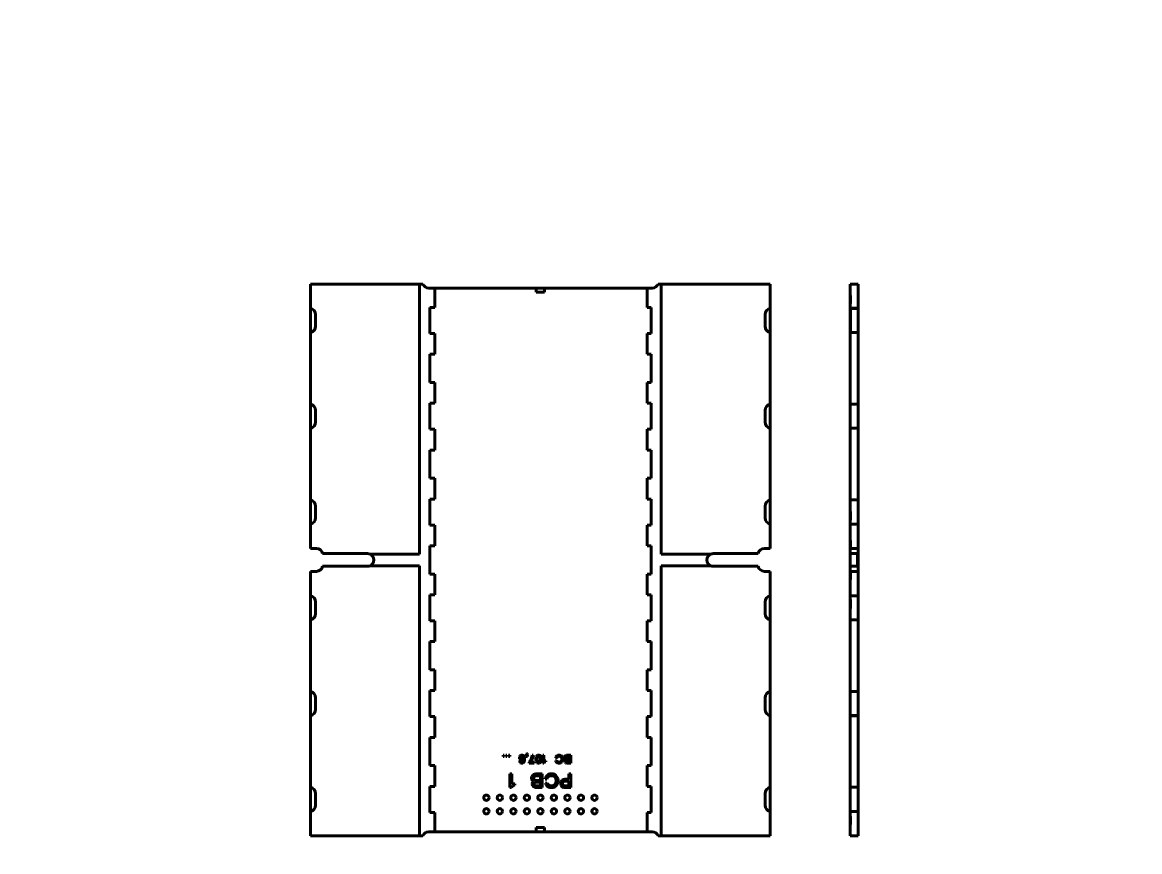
# Model space of a CAD drawing. Header units: millimetres. Extents: x 0 to 210, y 0 to 297.
# Drawn here: x 0 to 210, y 141.2 to 297 of the extents above; entities that cross this region are included whole.
import ezdxf

# ---------------------------------------------------------------- set-up
doc = ezdxf.new("R2010")
doc.units = ezdxf.units.MM
doc.linetypes.add('K5LT_BASIC', pattern=[0])
doc.layers.add('Системный слой (1)', color=252, linetype='Continuous', true_color=0x909090)

# ---------------------------------------------------------------- blocks, each defined once
blk = doc.blocks.new('U0')
at = {"layer": 'Системный слой (1)', "color": 5, "linetype": 'K5LT_BASIC', "lineweight": 60, "true_color": 0x0000ff}
for p, q in [((55.12, 152.08), (55.12, 150.99)), ((55.12, 150.97), (55.12, 149.88))]:
    blk.add_line(p, q, dxfattribs=at)
blk = doc.blocks.new('U1')
at = {"layer": 'Системный слой (1)', "color": 5, "linetype": 'K5LT_BASIC', "lineweight": 60, "true_color": 0x0000ff}
for p, q in [((139.63, 242.08), (139.63, 240.99)), ((139.63, 240.97), (139.63, 239.88))]:
    blk.add_line(p, q, dxfattribs=at)
blk = doc.blocks.new('U2')
at = {"layer": 'Системный слой (1)', "color": 5, "linetype": 'K5LT_BASIC', "lineweight": 60, "true_color": 0x0000ff}
for p, q in [((55.12, 222.99), (55.12, 224.08)), ((55.12, 221.88), (55.12, 222.97))]:
    blk.add_line(p, q, dxfattribs=at)
blk = doc.blocks.new('U3')
at = {"layer": 'Системный слой (1)', "color": 5, "linetype": 'K5LT_BASIC', "lineweight": 60, "true_color": 0x0000ff}
for p, q in [((55.12, 186.99), (55.12, 188.08)), ((55.12, 186.88), (55.12, 186.97))]:
    blk.add_line(p, q, dxfattribs=at)
blk = doc.blocks.new('U4')
at = {"layer": 'Системный слой (1)', "color": 5, "linetype": 'K5LT_BASIC', "lineweight": 60, "true_color": 0x0000ff}
for p, q in [((139.63, 168.99), (139.63, 170.08)), ((139.63, 167.88), (139.63, 168.97))]:
    blk.add_line(p, q, dxfattribs=at)
blk = doc.blocks.new('U5')
at = {"layer": 'Системный слой (1)', "color": 5, "linetype": 'K5LT_BASIC', "lineweight": 60, "true_color": 0x0000ff}
for p, q in [((55.12, 170.08), (55.12, 168.99)), ((55.12, 168.97), (55.12, 167.88))]:
    blk.add_line(p, q, dxfattribs=at)
blk = doc.blocks.new('U6')
at = {"layer": 'Системный слой (1)', "color": 5, "linetype": 'K5LT_BASIC', "lineweight": 60, "true_color": 0x0000ff}
for p, q in [((55.12, 242.08), (55.12, 240.99)), ((55.12, 240.97), (55.12, 239.88))]:
    blk.add_line(p, q, dxfattribs=at)
blk = doc.blocks.new('U7')
at = {"layer": 'Системный слой (1)', "color": 5, "linetype": 'K5LT_BASIC', "lineweight": 60, "true_color": 0x0000ff}
for p, q in [((139.63, 222.99), (139.63, 224.08)), ((139.63, 221.88), (139.63, 222.97))]:
    blk.add_line(p, q, dxfattribs=at)
blk = doc.blocks.new('U8')
at = {"layer": 'Системный слой (1)', "color": 5, "linetype": 'K5LT_BASIC', "lineweight": 60, "true_color": 0x0000ff}
for p, q in [((139.63, 150.99), (139.63, 152.08)), ((139.63, 149.88), (139.63, 150.97))]:
    blk.add_line(p, q, dxfattribs=at)
blk = doc.blocks.new('U9')
at = {"layer": 'Системный слой (1)', "color": 5, "linetype": 'K5LT_BASIC', "lineweight": 60, "true_color": 0x0000ff}
for p, q in [((55.12, 204.99), (55.12, 205.08)), ((55.12, 203.88), (55.12, 204.97))]:
    blk.add_line(p, q, dxfattribs=at)
blk = doc.blocks.new('U10')
at = {"layer": 'Системный слой (1)', "color": 5, "linetype": 'K5LT_BASIC', "lineweight": 60, "true_color": 0x0000ff}
for p, q in [((139.63, 204.99), (139.63, 205.08)), ((139.63, 203.88), (139.63, 204.97))]:
    blk.add_line(p, q, dxfattribs=at)
blk = doc.blocks.new('U11')
at = {"layer": 'Системный слой (1)', "color": 5, "linetype": 'K5LT_BASIC', "lineweight": 60, "true_color": 0x0000ff}
for p, q in [((139.63, 186.99), (139.63, 188.08)), ((139.63, 186.88), (139.63, 186.97))]:
    blk.add_line(p, q, dxfattribs=at)

msp = doc.modelspace()

# ---------------------------------------------------------------- linework, layer by layer
at = {"layer": 'Системный слой (1)', "color": 5, "linetype": 'K5LT_BASIC', "lineweight": 60, "true_color": 0x0000ff}
for p, q in [((74.67, 247.83), (54.17, 247.83)), ((54.17, 243.26), (54.17, 247.83)), ((54.17, 245.68), (54.17, 247.83)), ((74.67, 247.83), (75.25, 247.83)), ((74.67, 247.83), (74.67, 197.08)), ((119.48, 247.83), (120.07, 247.83)), ((120.07, 247.83), (140.57, 247.83)), ((120.07, 197.08), (120.07, 247.83)), ((120.07, 197.08), (120.07, 247.83)), ((140.57, 247.83), (140.57, 243.26)), ((155.57, 247.83), (155.57, 247.08)), ((156.97, 247.83), (155.57, 247.83)), ((155.57, 247.83), (155.57, 245.68)), ((155.57, 245.68), (155.57, 247.83)), ((157.07, 247.83), (155.57, 247.83)), ((155.57, 247.83), (155.57, 247.83)), ((155.57, 247.83), (155.57, 247.08)), ((157.07, 247.83), (155.57, 247.83)), ((155.57, 247.83), (156.97, 247.83)), ((157.07, 247.83), (156.97, 247.83)), ((156.97, 247.83), (156.97, 247.83)), ((156.97, 247.83), (157.07, 247.83)), ((157.07, 247.83), (157.07, 247.83)), ((157.07, 243.26), (157.07, 247.83)), ((157.07, 247.83), (157.07, 247.83)), ((76.37, 247.08), (77.5, 247.08)), ((77.5, 243.43), (77.5, 247.08)), ((77.5, 247.08), (96.57, 247.08)), ((96.57, 246.28), (96.57, 247.08)), ((96.57, 247.08), (98.17, 247.08)), ((98.17, 246.28), (96.57, 246.28)), ((98.17, 247.08), (98.17, 246.28)), ((98.17, 247.08), (117.43, 247.08)), ((117.43, 247.08), (117.43, 243.43)), ((117.43, 247.08), (118.37, 247.08)), ((155.57, 247.08), (155.57, 247.08)), ((155.57, 245.58), (155.57, 247.08)), ((155.57, 247.08), (155.57, 245.58)), ((54.17, 245.68), (54.17, 244.18)), ((54.17, 243.26), (54.17, 244.18)), ((155.57, 245.68), (155.57, 244.18)), ((155.67, 245.68), (155.57, 245.68)), ((155.57, 244.18), (155.57, 245.68)), ((155.57, 244.18), (155.67, 244.18)), ((155.57, 243.26), (155.57, 244.18)), ((155.57, 244.18), (155.57, 243.26)), ((155.57, 244.18), (155.67, 244.18)), ((155.67, 245.68), (155.67, 244.18)), ((155.67, 244.18), (155.67, 245.68)), ((54.17, 243.25), (54.17, 238.72)), ((54.17, 238.72), (54.17, 243.25)), ((55.11, 242.08), (55.11, 239.88)), ((55.12, 242.08), (55.12, 239.88)), ((76.57, 238.53), (76.57, 243.43)), ((76.57, 238.53), (76.57, 243.43)), ((77.5, 243.43), (76.57, 243.43)), ((118.17, 243.43), (117.43, 243.43)), ((118.17, 243.43), (118.17, 238.53)), ((139.62, 239.88), (139.62, 242.08)), ((139.63, 239.88), (139.63, 242.08)), ((140.57, 238.72), (140.57, 243.25)), ((155.57, 243.26), (155.57, 242.08)), ((155.57, 243.26), (155.57, 242.08)), ((157.07, 243.26), (155.57, 243.26)), ((155.57, 243.25), (155.57, 242.08)), ((155.57, 238.72), (155.57, 243.25)), ((155.57, 242.08), (155.57, 239.88)), ((155.57, 242.08), (155.57, 239.88)), ((155.57, 242.08), (155.57, 239.88)), ((157.07, 243.25), (155.66, 243.25)), ((155.66, 243.25), (155.66, 242.08)), ((155.66, 238.72), (155.66, 243.25)), ((155.66, 239.88), (155.66, 242.08)), ((157.07, 243.26), (157.07, 243.25)), ((157.07, 243.25), (157.07, 238.72)), ((55.11, 240.99), (55.12, 240.99)), ((55.12, 240.97), (55.11, 240.97)), ((139.62, 240.99), (139.63, 240.99)), ((139.63, 240.97), (139.62, 240.97)), ((139.63, 240.99), (139.63, 240.97)), ((155.57, 239.88), (155.57, 238.72)), ((155.57, 239.88), (155.57, 238.71)), ((155.57, 239.88), (155.57, 238.71)), ((155.66, 239.88), (155.66, 238.72)), ((54.17, 238.71), (54.17, 225.26)), ((54.17, 225.26), (54.17, 238.71)), ((76.57, 238.53), (77.5, 238.53)), ((77.5, 234.63), (77.5, 238.53)), ((117.43, 238.53), (118.17, 238.53)), ((117.43, 238.53), (117.43, 234.63)), ((140.57, 238.71), (140.57, 225.26)), ((155.57, 238.71), (155.57, 225.26)), ((155.57, 238.71), (155.57, 225.26)), ((157.07, 238.71), (155.57, 238.71)), ((157.07, 238.72), (155.66, 238.72)), ((157.07, 238.72), (157.07, 238.71)), ((157.07, 225.26), (157.07, 238.71)), ((76.57, 229.33), (76.57, 234.63)), ((77.5, 234.63), (76.57, 234.63)), ((76.57, 229.33), (76.57, 234.63)), ((118.17, 234.63), (117.43, 234.63)), ((118.17, 234.63), (118.17, 229.33)), ((76.57, 229.33), (77.5, 229.33)), ((77.5, 225.43), (77.5, 229.33)), ((117.43, 229.33), (118.17, 229.33)), ((117.43, 229.33), (117.43, 225.43)), ((54.17, 225.25), (54.17, 220.72)), ((54.17, 225.25), (54.17, 220.72)), ((76.57, 220.53), (76.57, 225.43)), ((76.57, 220.53), (76.57, 225.43)), ((77.5, 225.43), (76.57, 225.43)), ((118.17, 225.43), (117.43, 225.43)), ((118.17, 225.43), (118.17, 220.53)), ((140.57, 220.72), (140.57, 225.25)), ((155.57, 225.26), (157.07, 225.26)), ((155.57, 225.26), (155.57, 224.08)), ((155.57, 225.26), (155.57, 224.08)), ((155.57, 225.25), (155.57, 224.08)), ((155.57, 225.25), (155.57, 224.08)), ((155.57, 225.25), (155.57, 220.72)), ((155.57, 220.72), (155.57, 225.25)), ((155.57, 225.25), (157.07, 225.25)), ((157.07, 225.26), (157.07, 225.25)), ((157.07, 225.25), (157.07, 220.72)), ((55.11, 224.08), (55.11, 221.88)), ((55.12, 222.99), (55.11, 222.99)), ((55.11, 222.97), (55.12, 222.97)), ((55.12, 221.88), (55.12, 224.08)), ((139.62, 224.08), (139.62, 221.88)), ((139.62, 222.99), (139.63, 222.99)), ((139.63, 222.97), (139.62, 222.97)), ((139.63, 221.88), (139.63, 224.08)), ((139.63, 222.99), (139.63, 222.97)), ((155.57, 224.08), (155.57, 221.88)), ((155.57, 221.88), (155.57, 224.08)), ((155.57, 221.88), (155.57, 224.08)), ((155.57, 221.88), (155.57, 224.08)), ((54.17, 207.26), (54.17, 220.71)), ((54.17, 220.71), (54.17, 207.26)), ((76.57, 220.53), (77.5, 220.53)), ((77.5, 216.63), (77.5, 220.53)), ((117.43, 220.53), (118.17, 220.53)), ((117.43, 220.53), (117.43, 216.63)), ((140.57, 220.71), (140.57, 207.26)), ((155.57, 221.88), (155.57, 220.71)), ((155.57, 221.88), (155.57, 220.72)), ((155.57, 221.88), (155.57, 220.71)), ((155.57, 221.88), (155.57, 220.72)), ((155.57, 220.72), (155.57, 220.72)), ((155.57, 220.72), (157.07, 220.72)), ((155.57, 220.71), (155.57, 207.26)), ((155.57, 220.71), (157.07, 220.71)), ((155.57, 220.71), (155.57, 207.26)), ((157.07, 220.72), (157.07, 220.71)), ((157.07, 207.26), (157.07, 220.71)), ((77.5, 216.63), (76.57, 216.63)), ((76.57, 211.33), (76.57, 216.63)), ((76.57, 211.33), (76.57, 216.63)), ((118.17, 216.63), (117.43, 216.63)), ((118.17, 216.63), (118.17, 211.33)), ((76.57, 211.33), (77.5, 211.33)), ((77.5, 207.43), (77.5, 211.33)), ((117.43, 211.33), (118.17, 211.33)), ((117.43, 211.33), (117.43, 207.43)), ((54.17, 207.25), (54.17, 202.72)), ((54.17, 207.25), (54.17, 205.08)), ((55.11, 206.08), (55.11, 203.88)), ((55.12, 206.08), (55.12, 203.88)), ((55.12, 205.08), (55.12, 206.08)), ((76.57, 202.53), (76.57, 207.43)), ((77.5, 207.43), (76.57, 207.43)), ((76.57, 202.53), (76.57, 207.43)), ((118.17, 207.43), (117.43, 207.43)), ((118.17, 207.43), (118.17, 202.53)), ((139.62, 203.88), (139.62, 206.08)), ((139.63, 203.88), (139.63, 206.08)), ((139.63, 205.08), (139.63, 206.08)), ((140.57, 202.72), (140.57, 207.25)), ((155.57, 206.08), (155.57, 207.26)), ((155.57, 206.08), (155.57, 207.26)), ((155.57, 207.26), (157.07, 207.26)), ((155.57, 206.08), (155.57, 207.25)), ((155.57, 207.25), (155.57, 205.08)), ((155.57, 207.25), (157.07, 207.25)), ((155.57, 206.08), (155.57, 207.25)), ((155.57, 207.25), (155.57, 205.08)), ((155.57, 205.08), (155.57, 206.08)), ((155.57, 206.08), (155.57, 205.08)), ((155.57, 205.08), (155.57, 206.08)), ((155.57, 205.08), (155.57, 206.08)), ((157.07, 207.25), (157.07, 207.26)), ((157.07, 207.25), (157.07, 202.72)), ((54.17, 205.08), (54.17, 203.45)), ((55.11, 204.99), (55.12, 204.99)), ((55.12, 204.97), (55.11, 204.97)), ((139.62, 204.99), (139.63, 204.99)), ((139.63, 204.97), (139.62, 204.97)), ((139.63, 204.99), (139.63, 204.97)), ((155.57, 205.08), (155.57, 203.45)), ((155.67, 205.08), (155.57, 205.08)), ((155.57, 203.45), (155.57, 205.08)), ((155.57, 205.08), (155.57, 205.08)), ((155.67, 205.08), (155.67, 203.88)), ((155.67, 203.88), (155.67, 205.08)), ((155.67, 205.08), (155.67, 203.45)), ((155.67, 203.45), (155.67, 203.88)), ((155.67, 203.45), (155.67, 203.88)), ((54.17, 203.45), (54.17, 202.72)), ((54.17, 202.71), (54.17, 199.63)), ((54.17, 198.13), (54.17, 202.71)), ((76.57, 202.53), (77.5, 202.53)), ((77.5, 198.63), (77.5, 202.53)), ((117.43, 202.53), (118.17, 202.53)), ((117.43, 202.53), (117.43, 198.63)), ((140.57, 202.71), (140.57, 198.13)), ((155.57, 202.72), (155.57, 203.45)), ((155.57, 202.72), (155.57, 203.45)), ((155.57, 203.45), (155.67, 203.45)), ((155.57, 202.71), (155.57, 203.45)), ((155.57, 203.45), (155.67, 203.45)), ((155.57, 203.45), (155.57, 202.72)), ((155.57, 203.45), (155.57, 202.72)), ((155.57, 203.45), (155.67, 203.45)), ((155.57, 202.71), (155.57, 203.45)), ((155.57, 202.72), (155.57, 202.72)), ((155.57, 202.72), (157.07, 202.72)), ((155.57, 199.63), (155.57, 202.71)), ((155.57, 202.71), (155.57, 199.63)), ((155.57, 202.71), (157.07, 202.71)), ((157.07, 202.71), (157.07, 202.72)), ((157.07, 198.13), (157.07, 202.71)), ((54.17, 199.63), (54.17, 198.13)), ((155.57, 199.63), (155.57, 198.12)), ((155.57, 198.12), (155.57, 199.63)), ((155.67, 199.63), (155.57, 199.63)), ((155.67, 198.13), (155.67, 199.63)), ((155.67, 199.63), (155.67, 198.13)), ((55.27, 198.13), (54.17, 198.13)), ((76.57, 193.33), (76.57, 198.63)), ((77.5, 198.63), (76.57, 198.63)), ((76.57, 193.33), (76.57, 198.63)), ((118.17, 198.63), (117.43, 198.63)), ((118.17, 198.63), (118.17, 193.33)), ((140.57, 198.13), (139.47, 198.13)), ((155.57, 198.12), (155.67, 198.12)), ((155.57, 197.18), (155.57, 198.12)), ((155.57, 197.18), (155.57, 198.12)), ((155.67, 198.13), (155.67, 198.12)), ((157.07, 198.13), (155.67, 198.13)), ((157.07, 198.13), (157.07, 197.18)), ((64.87, 197.18), (56.44, 197.18)), ((74.67, 197.08), (65.34, 197.08)), ((129.39, 197.08), (120.07, 197.08)), ((138.29, 197.18), (129.87, 197.18)), ((155.57, 197.18), (157.07, 197.18)), ((155.57, 197.18), (155.57, 197.18)), ((155.57, 197.18), (155.57, 194.78)), ((155.57, 194.78), (155.57, 197.18)), ((156.97, 197.08), (157.07, 197.08)), ((156.97, 194.88), (156.97, 197.08)), ((157.07, 197.18), (157.07, 197.08)), ((157.07, 194.88), (157.07, 197.08)), ((54.17, 193.83), (55.27, 193.83)), ((54.17, 189.26), (54.17, 193.83)), ((54.17, 193.83), (54.17, 192.33)), ((56.44, 194.78), (64.87, 194.78)), ((74.67, 194.88), (65.34, 194.88)), ((74.67, 144.13), (74.67, 194.88)), ((76.57, 193.33), (77.5, 193.33)), ((77.5, 189.43), (77.5, 193.33)), ((117.43, 193.33), (117.43, 189.43)), ((117.43, 193.33), (118.17, 193.33)), ((120.07, 194.88), (129.39, 194.88)), ((120.07, 144.13), (120.07, 194.88)), ((120.07, 144.13), (120.07, 194.88)), ((129.87, 194.78), (138.29, 194.78)), ((139.47, 193.83), (140.57, 193.83)), ((140.57, 193.83), (140.57, 189.26)), ((155.57, 194.78), (157.07, 194.78)), ((155.57, 194.78), (155.57, 193.84)), ((155.57, 194.78), (157.07, 194.78)), ((155.57, 194.78), (155.57, 193.84)), ((155.57, 194.78), (155.57, 194.78)), ((155.67, 193.84), (155.57, 193.84)), ((155.57, 193.84), (155.57, 192.33)), ((155.57, 192.33), (155.57, 193.84)), ((155.67, 192.33), (155.67, 193.84)), ((155.67, 193.84), (155.67, 193.83)), ((155.67, 193.83), (155.67, 192.33)), ((155.67, 193.83), (157.07, 193.83)), ((156.97, 194.88), (157.07, 194.88)), ((156.97, 194.88), (157.07, 194.88)), ((157.07, 194.78), (157.07, 194.88)), ((157.07, 194.88), (157.07, 194.88)), ((157.07, 194.78), (157.07, 194.78)), ((157.07, 194.78), (157.07, 193.83)), ((157.07, 189.26), (157.07, 193.83)), ((54.17, 192.33), (54.17, 189.26)), ((155.57, 192.33), (155.67, 192.33)), ((155.57, 189.26), (155.57, 192.33)), ((155.57, 192.33), (155.67, 192.33)), ((155.57, 192.33), (155.57, 189.26)), ((54.17, 189.25), (54.17, 184.72)), ((54.17, 189.25), (54.17, 188.52)), ((77.5, 189.43), (76.57, 189.43)), ((76.57, 184.53), (76.57, 189.43)), ((76.57, 184.53), (76.57, 189.43)), ((118.17, 189.43), (117.43, 189.43)), ((118.17, 189.43), (118.17, 184.53)), ((140.57, 184.72), (140.57, 189.25)), ((155.57, 189.26), (155.57, 188.52)), ((157.07, 189.26), (155.57, 189.26)), ((155.57, 189.26), (155.57, 188.52)), ((155.57, 189.25), (155.57, 188.52)), ((155.57, 189.25), (155.57, 188.52)), ((157.07, 189.25), (155.57, 189.25)), ((155.57, 188.52), (155.57, 189.25)), ((155.57, 189.25), (155.57, 188.52)), ((157.07, 189.26), (157.07, 189.25)), ((157.07, 189.25), (157.07, 184.72)), ((54.17, 188.52), (54.17, 186.88)), ((55.11, 188.08), (55.11, 185.88)), ((55.11, 186.99), (55.12, 186.99)), ((55.12, 186.97), (55.11, 186.97)), ((55.12, 188.08), (55.12, 185.88)), ((139.62, 185.88), (139.62, 188.08)), ((139.62, 186.99), (139.63, 186.99)), ((139.63, 186.97), (139.62, 186.97)), ((139.63, 185.88), (139.63, 188.08)), ((139.63, 186.99), (139.63, 186.97)), ((155.67, 188.52), (155.57, 188.52)), ((155.57, 186.88), (155.57, 188.52)), ((155.57, 188.52), (155.57, 186.88)), ((155.57, 188.52), (155.57, 188.52)), ((155.67, 188.52), (155.67, 188.08)), ((155.67, 188.52), (155.67, 186.88)), ((155.67, 188.52), (155.67, 188.08)), ((155.67, 188.08), (155.67, 186.88)), ((155.67, 186.88), (155.67, 188.08)), ((54.17, 186.88), (54.17, 184.72)), ((55.12, 185.88), (55.12, 186.88)), ((139.63, 186.88), (139.63, 185.88)), ((155.57, 186.88), (155.67, 186.88)), ((155.57, 186.88), (155.57, 184.72)), ((155.57, 186.88), (155.57, 185.88)), ((155.67, 186.88), (155.57, 186.88)), ((155.57, 186.88), (155.57, 185.88)), ((155.57, 186.88), (155.67, 186.88)), ((155.57, 184.72), (155.57, 186.88)), ((155.57, 185.88), (155.57, 186.88)), ((155.57, 186.88), (155.57, 185.88)), ((155.57, 185.88), (155.57, 184.72)), ((155.57, 185.88), (155.57, 184.71)), ((155.57, 185.88), (155.57, 184.71)), ((155.57, 185.88), (155.57, 184.72)), ((54.17, 184.71), (54.17, 171.26)), ((54.17, 184.71), (54.17, 171.26)), ((76.57, 184.53), (77.5, 184.53)), ((77.5, 180.63), (77.5, 184.53)), ((117.43, 184.53), (117.43, 180.63)), ((117.43, 184.53), (118.17, 184.53)), ((140.57, 184.71), (140.57, 171.26)), ((157.07, 184.72), (155.57, 184.72)), ((155.57, 184.72), (155.57, 184.72)), ((155.57, 171.26), (155.57, 184.71)), ((155.57, 184.71), (155.57, 171.26)), ((157.07, 184.71), (155.57, 184.71)), ((157.07, 184.72), (157.07, 184.71)), ((157.07, 184.71), (157.07, 171.26)), ((76.57, 175.33), (76.57, 180.63)), ((77.5, 180.63), (76.57, 180.63)), ((76.57, 175.33), (76.57, 180.63)), ((118.17, 180.63), (117.43, 180.63)), ((118.17, 180.63), (118.17, 175.33)), ((76.57, 175.33), (77.5, 175.33)), ((77.5, 171.43), (77.5, 175.33)), ((117.43, 175.33), (118.17, 175.33)), ((117.43, 175.33), (117.43, 171.43)), ((54.17, 171.25), (54.17, 166.72)), ((54.17, 171.25), (54.17, 166.72)), ((76.57, 166.53), (76.57, 171.43)), ((77.5, 171.43), (76.57, 171.43)), ((76.57, 166.53), (76.57, 171.43)), ((118.17, 171.43), (117.43, 171.43)), ((118.17, 171.43), (118.17, 166.53)), ((140.57, 166.72), (140.57, 171.25)), ((155.57, 171.26), (155.57, 170.08)), ((155.57, 171.26), (155.57, 170.08)), ((155.57, 171.26), (157.07, 171.26)), ((155.57, 166.72), (155.57, 171.25)), ((155.57, 171.25), (155.57, 166.72)), ((155.57, 171.25), (157.07, 171.25)), ((155.57, 171.25), (155.57, 170.08)), ((155.57, 171.25), (155.57, 170.08)), ((157.07, 171.26), (157.07, 171.25)), ((157.07, 171.25), (157.07, 166.72)), ((55.11, 170.08), (55.11, 167.88)), ((55.12, 168.99), (55.11, 168.99)), ((55.11, 168.97), (55.12, 168.97)), ((55.12, 167.88), (55.12, 170.08)), ((139.62, 170.08), (139.62, 167.88)), ((139.62, 168.99), (139.63, 168.99)), ((139.63, 168.97), (139.62, 168.97)), ((139.63, 167.88), (139.63, 170.08)), ((139.63, 168.99), (139.63, 168.97)), ((155.57, 167.88), (155.57, 170.08)), ((155.57, 170.08), (155.57, 167.88)), ((155.57, 170.08), (155.57, 167.88)), ((155.57, 170.08), (155.57, 167.88)), ((54.17, 153.26), (54.17, 166.71)), ((54.17, 166.71), (54.17, 153.26)), ((76.57, 166.53), (77.5, 166.53)), ((77.5, 162.63), (77.5, 166.53)), ((117.43, 166.53), (117.43, 162.63)), ((117.43, 166.53), (118.17, 166.53)), ((140.57, 166.71), (140.57, 153.26)), ((155.57, 167.88), (155.57, 166.71)), ((155.57, 167.88), (155.57, 166.72)), ((155.57, 167.88), (155.57, 166.72)), ((155.57, 167.88), (155.57, 166.71)), ((155.57, 166.72), (157.07, 166.72)), ((155.57, 166.72), (155.57, 166.72)), ((155.57, 153.26), (155.57, 166.71)), ((155.57, 166.71), (157.07, 166.71)), ((155.57, 153.26), (155.57, 166.71)), ((157.07, 166.72), (157.07, 166.71)), ((157.07, 166.71), (157.07, 153.26)), ((76.57, 157.33), (76.57, 162.63)), ((77.5, 162.63), (76.57, 162.63)), ((76.57, 157.33), (76.57, 162.63)), ((118.17, 162.63), (117.43, 162.63)), ((118.17, 162.63), (118.17, 157.33)), ((90.34, 159.3), (90.57, 159.3)), ((90.34, 159.07), (90.34, 159.3)), ((90.57, 159.07), (90.34, 159.07)), ((90.57, 159.3), (90.57, 159.07)), ((90.87, 159.3), (91.09, 159.3)), ((90.87, 159.07), (90.87, 159.3)), ((91.09, 159.07), (90.87, 159.07)), ((91.09, 159.3), (91.09, 159.07)), ((91.39, 159.07), (91.39, 159.3)), ((91.39, 159.3), (91.62, 159.3)), ((91.62, 159.07), (91.39, 159.07)), ((91.62, 159.3), (91.62, 159.07)), ((93.42, 158.88), (93.46, 159)), ((93.42, 158.73), (93.42, 158.88)), ((93.46, 158.62), (93.42, 158.73)), ((93.44, 158.23), (93.62, 158.23)), ((93.44, 158.19), (93.44, 158.23)), ((93.46, 158.1), (93.44, 158.19)), ((93.46, 159), (93.49, 159.07)), ((93.49, 158.55), (93.46, 158.62)), ((93.49, 158.02), (93.46, 158.1)), ((93.49, 159.07), (93.55, 159.15)), ((93.55, 158.47), (93.49, 158.55)), ((93.55, 157.95), (93.49, 158.02)), ((93.55, 159.15), (93.61, 159.2)), ((93.61, 158.41), (93.55, 158.47)), ((93.61, 157.89), (93.55, 157.95)), ((93.61, 159.2), (93.66, 159.24)), ((93.64, 158.96), (93.61, 158.86)), ((93.61, 158.86), (93.61, 158.75)), ((93.61, 158.86), (93.61, 158.75)), ((93.61, 158.75), (93.64, 158.66)), ((93.66, 158.38), (93.61, 158.41)), ((93.66, 157.85), (93.61, 157.89)), ((93.62, 158.23), (93.64, 158.13)), ((93.68, 159.01), (93.64, 158.96)), ((93.64, 158.66), (93.68, 158.6)), ((93.64, 158.13), (93.68, 158.08)), ((93.66, 159.24), (93.76, 159.28)), ((93.76, 158.34), (93.66, 158.38)), ((93.76, 157.81), (93.66, 157.85)), ((93.76, 159.07), (93.68, 159.01)), ((93.68, 158.6), (93.76, 158.55)), ((93.68, 158.08), (93.76, 158.02)), ((93.76, 159.28), (93.85, 159.3)), ((93.85, 159.11), (93.76, 159.07)), ((93.76, 158.55), (93.85, 158.51)), ((93.85, 158.32), (93.76, 158.34)), ((93.76, 158.02), (93.83, 157.98)), ((93.83, 157.8), (93.76, 157.81)), ((93.83, 157.98), (93.96, 157.98)), ((93.96, 157.8), (93.83, 157.8)), ((93.85, 159.3), (93.94, 159.3)), ((93.94, 159.11), (93.85, 159.11)), ((93.85, 158.51), (93.94, 158.51)), ((93.94, 158.32), (93.85, 158.32)), ((93.94, 159.3), (94.04, 159.28)), ((94.04, 159.07), (93.94, 159.11)), ((93.94, 158.51), (94.04, 158.55)), ((94.04, 158.34), (93.94, 158.32)), ((93.96, 157.98), (94.04, 158.02)), ((94.04, 157.81), (93.96, 157.8)), ((94.04, 159.28), (94.13, 159.24)), ((94.11, 159.01), (94.04, 159.07)), ((94.04, 158.55), (94.11, 158.6)), ((94.13, 158.4), (94.04, 158.34)), ((94.04, 158.02), (94.11, 158.08)), ((94.13, 157.85), (94.04, 157.81)), ((94.15, 158.96), (94.11, 159.01)), ((94.11, 158.6), (94.15, 158.66)), ((94.11, 158.08), (94.15, 158.13)), ((94.13, 159.24), (94.19, 159.2)), ((94.22, 158.49), (94.13, 158.4)), ((94.19, 157.89), (94.13, 157.85)), ((94.19, 158.86), (94.15, 158.96)), ((94.15, 158.66), (94.19, 158.75)), ((94.15, 158.13), (94.19, 158.23)), ((94.19, 159.2), (94.24, 159.15)), ((94.19, 158.75), (94.19, 158.86)), ((94.19, 158.23), (94.22, 158.49)), ((94.24, 157.95), (94.19, 157.89)), ((94.24, 159.15), (94.3, 159.07)), ((94.3, 158.02), (94.24, 157.95)), ((94.3, 159.07), (94.34, 159)), ((94.34, 158.1), (94.3, 158.02)), ((94.34, 159), (94.37, 158.9)), ((94.37, 158.19), (94.34, 158.1)), ((94.37, 158.9), (94.39, 158.79)), ((94.39, 158.3), (94.37, 158.19)), ((94.39, 158.79), (94.41, 158.62)), ((94.41, 158.47), (94.39, 158.3)), ((94.41, 158.62), (94.41, 158.47)), ((94.71, 159.35), (94.73, 159.41)), ((94.71, 159.07), (94.71, 159.35)), ((94.94, 159.07), (94.71, 159.07)), ((94.73, 159.41), (94.75, 159.45)), ((94.75, 159.45), (94.79, 159.5)), ((94.79, 159.5), (94.82, 159.54)), ((94.82, 159.54), (94.88, 159.58)), ((94.86, 159.41), (94.84, 159.35)), ((94.84, 159.35), (94.84, 159.3)), ((94.84, 159.3), (94.94, 159.3)), ((94.9, 159.46), (94.86, 159.41)), ((94.88, 159.58), (94.94, 159.6)), ((94.94, 159.48), (94.9, 159.46)), ((94.94, 159.6), (94.94, 159.48)), ((94.94, 159.3), (94.94, 159.07)), ((95.24, 157.96), (95.46, 158.28)), ((95.24, 157.8), (95.24, 157.96)), ((96.21, 157.8), (95.24, 157.8)), ((95.46, 158.28), (95.61, 158.56)), ((95.71, 158.32), (95.46, 157.98)), ((95.46, 157.98), (96.21, 157.98)), ((95.61, 158.56), (95.71, 158.79)), ((95.71, 158.79), (95.76, 159.01)), ((95.82, 158.55), (95.71, 158.32)), ((95.76, 159.01), (95.8, 159.3)), ((95.8, 159.3), (96.02, 159.3)), ((95.89, 158.71), (95.82, 158.55)), ((95.99, 159), (95.89, 158.71)), ((96.02, 159.3), (95.99, 159)), ((96.21, 157.98), (96.21, 157.8)), ((96.51, 158.62), (96.53, 158.79)), ((96.51, 158.47), (96.51, 158.62)), ((96.53, 158.3), (96.51, 158.47)), ((96.53, 158.79), (96.55, 158.9)), ((96.55, 158.19), (96.53, 158.3)), ((96.55, 158.9), (96.59, 159)), ((96.59, 158.1), (96.55, 158.19)), ((96.59, 159), (96.62, 159.07)), ((96.62, 158.02), (96.59, 158.1)), ((96.62, 159.07), (96.68, 159.15)), ((96.68, 157.95), (96.62, 158.02)), ((96.68, 159.15), (96.74, 159.2)), ((96.74, 157.89), (96.68, 157.95)), ((96.74, 158.86), (96.72, 158.66)), ((96.72, 158.66), (96.72, 158.43)), ((96.72, 158.66), (96.72, 158.43)), ((96.72, 158.43), (96.74, 158.23)), ((96.74, 159.2), (96.79, 159.24)), ((96.77, 158.96), (96.74, 158.86)), ((96.74, 158.23), (96.77, 158.13)), ((96.79, 157.85), (96.74, 157.89)), ((96.81, 159.01), (96.77, 158.96)), ((96.77, 158.13), (96.81, 158.08)), ((96.79, 159.24), (96.89, 159.28)), ((96.89, 157.81), (96.79, 157.85)), ((96.89, 159.07), (96.81, 159.01)), ((96.81, 158.08), (96.89, 158.02)), ((96.89, 159.28), (96.96, 159.3)), ((96.96, 159.11), (96.89, 159.07)), ((96.89, 158.02), (96.96, 157.98)), ((96.96, 157.8), (96.89, 157.81)), ((96.96, 159.3), (97.09, 159.3)), ((97.09, 159.11), (96.96, 159.11)), ((96.96, 157.98), (97.09, 157.98)), ((97.09, 157.8), (96.96, 157.8)), ((97.09, 159.3), (97.17, 159.28)), ((97.17, 159.07), (97.09, 159.11)), ((97.09, 157.98), (97.17, 158.02)), ((97.17, 157.81), (97.09, 157.8)), ((97.17, 159.28), (97.26, 159.24)), ((97.24, 159.01), (97.17, 159.07)), ((97.17, 158.02), (97.24, 158.08)), ((97.26, 157.85), (97.17, 157.81)), ((97.28, 158.96), (97.24, 159.01)), ((97.24, 158.08), (97.28, 158.13)), ((97.26, 159.24), (97.32, 159.2)), ((97.32, 157.89), (97.26, 157.85)), ((97.32, 158.86), (97.28, 158.96)), ((97.28, 158.13), (97.32, 158.23)), ((97.32, 159.2), (97.37, 159.15)), ((97.34, 158.66), (97.32, 158.86)), ((97.32, 158.23), (97.34, 158.43)), ((97.37, 157.95), (97.32, 157.89)), ((97.34, 158.43), (97.34, 158.66)), ((97.37, 159.15), (97.43, 159.07)), ((97.43, 158.02), (97.37, 157.95)), ((97.43, 159.07), (97.47, 159)), ((97.47, 158.1), (97.43, 158.02)), ((97.47, 159), (97.51, 158.9)), ((97.51, 158.19), (97.47, 158.1)), ((97.51, 158.9), (97.52, 158.79)), ((97.52, 158.3), (97.51, 158.19)), ((97.52, 158.79), (97.54, 158.62)), ((97.54, 158.47), (97.52, 158.3)), ((97.54, 158.62), (97.54, 158.47)), ((97.84, 157.8), (97.84, 159.3)), ((97.84, 159.3), (98.03, 159.3)), ((97.99, 157.8), (97.84, 157.8)), ((98.01, 157.85), (97.99, 157.8)), ((98.07, 157.93), (98.01, 157.85)), ((98.03, 159.3), (98.03, 158.21)), ((98.03, 158.21), (98.39, 158.21)), ((98.12, 157.98), (98.07, 157.93)), ((98.2, 158.02), (98.12, 157.98)), ((98.26, 158.04), (98.2, 158.02)), ((98.35, 158.06), (98.26, 158.04)), ((98.39, 158.06), (98.35, 158.06)), ((98.39, 158.21), (98.39, 158.06)), ((100.19, 158.7), (100.24, 158.88)), ((100.39, 158.7), (100.19, 158.7)), ((100.22, 158.28), (100.41, 158.32)), ((100.28, 158.13), (100.22, 158.28)), ((100.24, 158.88), (100.3, 159)), ((100.37, 157.98), (100.28, 158.13)), ((100.3, 159), (100.39, 159.11)), ((100.47, 157.91), (100.37, 157.98)), ((100.39, 159.11), (100.51, 159.2)), ((100.43, 158.85), (100.39, 158.7)), ((100.41, 158.32), (100.47, 158.19)), ((100.49, 158.94), (100.43, 158.85)), ((100.47, 158.19), (100.52, 158.11)), ((100.58, 157.85), (100.47, 157.91)), ((100.54, 159), (100.49, 158.94)), ((100.51, 159.2), (100.58, 159.24)), ((100.52, 158.11), (100.6, 158.06)), ((100.6, 159.03), (100.54, 159)), ((100.58, 159.24), (100.71, 159.28)), ((100.71, 157.81), (100.58, 157.85)), ((100.71, 159.07), (100.6, 159.03)), ((100.6, 158.06), (100.71, 158.02)), ((100.71, 159.28), (100.82, 159.3)), ((100.82, 159.09), (100.71, 159.07)), ((100.71, 158.02), (100.82, 158)), ((100.82, 157.8), (100.71, 157.81)), ((100.82, 159.3), (100.94, 159.3)), ((100.94, 159.09), (100.82, 159.09)), ((100.82, 158), (100.94, 158)), ((100.94, 157.8), (100.82, 157.8)), ((100.94, 159.3), (101.05, 159.28)), ((101.05, 159.07), (100.94, 159.09)), ((100.94, 158), (101.05, 158.02)), ((101.05, 157.81), (100.94, 157.8)), ((101.05, 159.28), (101.18, 159.24)), ((101.16, 159.03), (101.05, 159.07)), ((101.05, 158.02), (101.16, 158.06)), ((101.18, 157.85), (101.05, 157.81)), ((101.22, 159), (101.16, 159.03)), ((101.16, 158.06), (101.22, 158.1)), ((101.18, 159.24), (101.26, 159.2)), ((101.26, 157.89), (101.18, 157.85)), ((101.27, 158.94), (101.22, 159)), ((101.22, 158.1), (101.27, 158.15)), ((101.26, 159.2), (101.37, 159.11)), ((101.37, 157.98), (101.26, 157.89)), ((101.33, 158.85), (101.27, 158.94)), ((101.27, 158.15), (101.33, 158.25)), ((101.37, 158.73), (101.33, 158.85)), ((101.33, 158.25), (101.37, 158.36)), ((101.37, 159.11), (101.44, 159.01)), ((101.39, 158.6), (101.37, 158.73)), ((101.37, 158.36), (101.39, 158.49)), ((101.44, 158.08), (101.37, 157.98)), ((101.39, 158.49), (101.39, 158.6)), ((101.44, 159.01), (101.52, 158.9)), ((101.52, 158.19), (101.44, 158.08)), ((101.52, 158.9), (101.57, 158.73)), ((101.57, 158.36), (101.52, 158.19)), ((101.57, 158.73), (101.59, 158.6)), ((101.59, 158.49), (101.57, 158.36)), ((101.59, 158.6), (101.59, 158.49)), ((101.89, 158.88), (101.93, 159.01)), ((101.89, 158.79), (101.89, 158.88)), ((101.93, 158.66), (101.89, 158.79)), ((101.93, 159.01), (101.99, 159.11)), ((102.01, 158.55), (101.93, 158.66)), ((101.97, 158.23), (101.99, 158.32)), ((101.97, 158.15), (101.97, 158.23)), ((101.99, 158.06), (101.97, 158.15)), ((101.99, 159.11), (102.08, 159.2)), ((101.99, 158.32), (102.06, 158.43)), ((102.06, 157.95), (101.99, 158.06)), ((102.1, 158.47), (102.01, 158.55)), ((102.06, 158.43), (102.1, 158.47)), ((102.14, 157.87), (102.06, 157.95)), ((102.08, 159.2), (102.19, 159.26)), ((102.14, 158.94), (102.12, 158.86)), ((102.12, 158.86), (102.12, 158.79)), ((102.12, 158.86), (102.12, 158.79)), ((102.12, 158.79), (102.14, 158.71)), ((102.19, 159.01), (102.14, 158.94)), ((102.14, 158.71), (102.19, 158.64)), ((102.25, 157.81), (102.14, 157.87)), ((102.19, 158.28), (102.17, 158.23)), ((102.17, 158.23), (102.17, 158.15)), ((102.17, 158.23), (102.17, 158.15)), ((102.17, 158.15), (102.19, 158.1)), ((102.19, 159.26), (102.34, 159.3)), ((102.27, 159.07), (102.19, 159.01)), ((102.19, 158.64), (102.27, 158.58)), ((102.23, 158.34), (102.19, 158.28)), ((102.19, 158.1), (102.23, 158.04)), ((102.29, 158.38), (102.23, 158.34)), ((102.23, 158.04), (102.29, 158)), ((102.34, 157.8), (102.25, 157.81)), ((102.36, 159.09), (102.27, 159.07)), ((102.27, 158.58), (102.36, 158.56)), ((102.36, 158.4), (102.29, 158.38)), ((102.29, 158), (102.36, 157.98)), ((102.34, 159.3), (103.06, 159.3)), ((103.06, 157.8), (102.34, 157.8)), ((102.85, 159.09), (102.36, 159.09)), ((102.36, 158.56), (102.85, 158.56)), ((102.85, 158.4), (102.36, 158.4)), ((102.36, 157.98), (102.85, 157.98)), ((102.85, 158.56), (102.85, 159.09)), ((102.85, 157.98), (102.85, 158.4)), ((103.06, 159.3), (103.06, 157.8)), ((76.57, 157.33), (77.5, 157.33)), ((77.5, 153.43), (77.5, 157.33)), ((91.65, 155.8), (91.97, 155.8)), ((91.65, 153.2), (91.65, 155.8)), ((91.97, 155.8), (91.97, 153.91)), ((95.77, 155.31), (95.87, 155.47)), ((95.87, 155.47), (96.03, 155.63)), ((96.03, 155.63), (96.23, 155.73)), ((96.23, 155.73), (96.49, 155.8)), ((96.36, 155.41), (96.23, 155.31)), ((96.52, 155.44), (96.36, 155.41)), ((96.49, 155.8), (97.72, 155.8)), ((97.37, 155.44), (96.52, 155.44)), ((97.37, 154.53), (97.37, 155.44)), ((97.72, 155.8), (97.72, 153.2)), ((98.44, 155.28), (98.6, 155.47)), ((98.6, 155.47), (98.8, 155.63)), ((98.8, 155.63), (98.93, 155.7)), ((98.93, 155.7), (99.15, 155.76)), ((99.15, 155.41), (98.96, 155.34)), ((99.15, 155.76), (99.35, 155.8)), ((99.35, 155.44), (99.15, 155.41)), ((99.35, 155.8), (99.54, 155.8)), ((99.54, 155.44), (99.35, 155.44)), ((99.54, 155.8), (99.74, 155.76)), ((99.74, 155.41), (99.54, 155.44)), ((99.74, 155.76), (99.97, 155.7)), ((99.93, 155.34), (99.74, 155.41)), ((99.97, 155.7), (100.1, 155.63)), ((100.1, 155.63), (100.29, 155.47)), ((100.29, 155.47), (100.42, 155.31)), ((102.73, 155.8), (103.09, 155.8)), ((102.73, 154.76), (102.73, 155.8)), ((103.09, 155.8), (103.09, 153.2)), ((117.43, 157.33), (117.43, 153.43)), ((117.43, 157.33), (118.17, 157.33)), ((76.57, 148.53), (76.57, 153.43)), ((76.57, 148.53), (76.57, 153.43)), ((77.5, 153.43), (76.57, 153.43)), ((92.04, 153.42), (91.94, 153.29)), ((91.97, 153.91), (92.59, 153.91)), ((92.13, 153.52), (92.04, 153.42)), ((92.26, 153.59), (92.13, 153.52)), ((92.36, 153.62), (92.26, 153.59)), ((92.52, 153.65), (92.36, 153.62)), ((92.59, 153.65), (92.52, 153.65)), ((92.59, 153.91), (92.59, 153.65)), ((95.71, 155.08), (95.77, 155.31)), ((95.71, 154.92), (95.71, 155.08)), ((95.77, 154.69), (95.71, 154.92)), ((95.9, 154.5), (95.77, 154.69)), ((95.84, 153.94), (95.87, 154.11)), ((95.84, 153.81), (95.84, 153.94)), ((95.87, 153.65), (95.84, 153.81)), ((95.87, 154.11), (96, 154.3)), ((96, 153.46), (95.87, 153.65)), ((96.07, 154.37), (95.9, 154.5)), ((96, 154.3), (96.07, 154.37)), ((96.13, 153.33), (96, 153.46)), ((96.13, 155.18), (96.1, 155.05)), ((96.1, 155.05), (96.1, 154.92)), ((96.1, 155.05), (96.1, 154.92)), ((96.1, 154.92), (96.13, 154.79)), ((96.23, 155.31), (96.13, 155.18)), ((96.13, 154.79), (96.23, 154.66)), ((96.33, 153.23), (96.13, 153.33)), ((96.23, 154.04), (96.2, 153.94)), ((96.2, 153.94), (96.2, 153.81)), ((96.2, 153.94), (96.2, 153.81)), ((96.2, 153.81), (96.23, 153.72)), ((96.23, 154.66), (96.36, 154.56)), ((96.29, 154.14), (96.23, 154.04)), ((96.23, 153.72), (96.29, 153.62)), ((96.39, 154.2), (96.29, 154.14)), ((96.29, 153.62), (96.39, 153.55)), ((96.36, 154.56), (96.52, 154.53)), ((96.52, 154.24), (96.39, 154.2)), ((96.39, 153.55), (96.52, 153.52)), ((96.52, 154.53), (97.37, 154.53)), ((97.37, 154.24), (96.52, 154.24)), ((96.52, 153.52), (97.37, 153.52)), ((97.37, 153.52), (97.37, 154.24)), ((98.24, 154.76), (98.34, 155.08)), ((98.6, 154.76), (98.24, 154.76)), ((98.31, 154.04), (98.63, 154.11)), ((98.41, 153.78), (98.31, 154.04)), ((98.34, 155.08), (98.44, 155.28)), ((98.57, 153.52), (98.41, 153.78)), ((98.73, 153.39), (98.57, 153.52)), ((98.67, 155.02), (98.6, 154.76)), ((98.63, 154.11), (98.73, 153.88)), ((98.76, 155.18), (98.67, 155.02)), ((98.73, 153.88), (98.83, 153.75)), ((98.93, 153.29), (98.73, 153.39)), ((98.86, 155.28), (98.76, 155.18)), ((98.83, 153.75), (98.96, 153.65)), ((98.96, 155.34), (98.86, 155.28)), ((98.96, 153.65), (99.15, 153.59)), ((99.15, 153.59), (99.35, 153.55)), ((99.35, 153.55), (99.54, 153.55)), ((99.54, 153.55), (99.74, 153.59)), ((99.74, 153.59), (99.93, 153.65)), ((100.03, 155.28), (99.93, 155.34)), ((99.93, 153.65), (100.03, 153.72)), ((100.1, 153.36), (99.97, 153.29)), ((100.13, 155.18), (100.03, 155.28)), ((100.03, 153.72), (100.13, 153.81)), ((100.29, 153.52), (100.1, 153.36)), ((100.23, 155.02), (100.13, 155.18)), ((100.13, 153.81), (100.23, 153.98)), ((100.29, 154.82), (100.23, 155.02)), ((100.23, 153.98), (100.29, 154.17)), ((100.32, 154.59), (100.29, 154.82)), ((100.29, 154.17), (100.32, 154.4)), ((100.42, 153.68), (100.29, 153.52)), ((100.32, 154.4), (100.32, 154.59)), ((100.42, 155.31), (100.55, 155.11)), ((100.55, 153.88), (100.42, 153.68)), ((100.55, 155.11), (100.65, 154.82)), ((100.65, 154.17), (100.55, 153.88)), ((100.65, 154.82), (100.68, 154.59)), ((100.68, 154.4), (100.65, 154.17)), ((100.68, 154.59), (100.68, 154.4)), ((101.2, 154.07), (101.23, 154.3)), ((101.2, 153.88), (101.2, 154.07)), ((101.23, 153.65), (101.2, 153.88)), ((101.23, 154.3), (101.36, 154.5)), ((101.36, 153.46), (101.23, 153.65)), ((101.36, 154.5), (101.49, 154.63)), ((101.49, 153.33), (101.36, 153.46)), ((101.49, 154.63), (101.69, 154.72)), ((101.69, 153.23), (101.49, 153.33)), ((101.59, 154.24), (101.53, 154.07)), ((101.53, 154.07), (101.53, 153.88)), ((101.53, 154.07), (101.53, 153.88)), ((101.53, 153.88), (101.59, 153.72)), ((101.69, 154.33), (101.59, 154.24)), ((101.59, 153.72), (101.69, 153.62)), ((101.69, 154.72), (101.95, 154.76)), ((101.85, 154.4), (101.69, 154.33)), ((101.69, 153.62), (101.85, 153.55)), ((102.05, 154.43), (101.85, 154.4)), ((101.85, 153.55), (102.05, 153.52)), ((101.95, 154.76), (102.73, 154.76)), ((102.73, 154.43), (102.05, 154.43)), ((102.05, 153.52), (102.73, 153.52)), ((102.73, 153.52), (102.73, 154.43)), ((118.17, 153.43), (117.43, 153.43)), ((118.17, 153.43), (118.17, 148.53)), ((54.17, 153.25), (54.17, 148.72)), ((54.17, 153.25), (54.17, 148.72)), ((55.11, 152.08), (55.11, 149.88)), ((55.12, 152.08), (55.12, 149.88)), ((91.91, 153.2), (91.65, 153.2)), ((91.94, 153.29), (91.91, 153.2)), ((96.49, 153.2), (96.33, 153.23)), ((97.72, 153.2), (96.49, 153.2)), ((99.15, 153.23), (98.93, 153.29)), ((99.35, 153.2), (99.15, 153.23)), ((99.54, 153.2), (99.35, 153.2)), ((99.74, 153.23), (99.54, 153.2)), ((99.97, 153.29), (99.74, 153.23)), ((101.95, 153.2), (101.69, 153.23)), ((103.09, 153.2), (101.95, 153.2)), ((139.62, 149.88), (139.62, 152.08)), ((139.63, 149.88), (139.63, 152.08)), ((140.57, 148.72), (140.57, 153.25)), ((155.57, 153.26), (157.07, 153.26)), ((155.57, 152.08), (155.57, 153.26)), ((155.57, 152.08), (155.57, 153.26)), ((155.57, 153.25), (155.57, 148.72)), ((155.57, 148.72), (155.57, 153.25)), ((155.57, 152.08), (155.57, 153.25)), ((155.57, 152.08), (155.57, 153.25)), ((155.57, 153.25), (157.07, 153.25)), ((155.57, 152.73), (155.57, 147.33)), ((155.57, 147.33), (155.57, 152.73)), ((155.57, 152.08), (155.57, 149.88)), ((155.57, 149.88), (155.57, 152.08)), ((155.57, 149.88), (155.57, 152.08)), ((155.57, 152.08), (155.57, 149.88)), ((157.07, 153.25), (157.07, 153.26)), ((157.07, 153.25), (157.07, 148.72)), ((55.11, 150.99), (55.12, 150.99)), ((55.12, 150.97), (55.11, 150.97)), ((139.62, 150.99), (139.63, 150.99)), ((139.63, 150.97), (139.62, 150.97)), ((139.63, 150.99), (139.63, 150.97)), ((155.57, 148.71), (155.57, 149.88)), ((155.57, 148.72), (155.57, 149.88)), ((155.57, 148.71), (155.57, 149.88)), ((155.57, 148.72), (155.57, 149.88)), ((54.17, 144.13), (54.17, 148.71)), ((54.17, 147.78), (54.17, 148.71)), ((54.17, 147.78), (54.17, 146.28)), ((76.57, 148.53), (77.5, 148.53)), ((77.5, 144.88), (77.5, 148.53)), ((117.43, 148.53), (118.17, 148.53)), ((117.43, 148.53), (117.43, 144.88)), ((140.57, 148.71), (140.57, 144.13)), ((155.57, 148.72), (157.07, 148.72)), ((155.57, 148.72), (155.57, 148.72)), ((155.57, 148.71), (155.57, 147.78)), ((155.57, 148.71), (157.07, 148.71)), ((155.57, 147.78), (155.57, 148.71)), ((155.57, 146.28), (155.57, 147.78)), ((155.67, 147.78), (155.57, 147.78)), ((155.57, 147.78), (155.57, 146.28)), ((155.67, 146.28), (155.67, 147.78)), ((155.67, 147.78), (155.67, 146.28)), ((157.07, 148.71), (157.07, 148.72)), ((157.07, 144.13), (157.07, 148.71)), ((54.17, 144.13), (54.17, 146.28)), ((96.57, 145.68), (98.17, 145.68)), ((96.57, 144.88), (96.57, 145.68)), ((98.17, 145.68), (98.17, 144.88)), ((155.57, 144.88), (155.57, 146.38)), ((155.57, 146.38), (155.57, 144.88)), ((155.57, 146.28), (155.67, 146.28)), ((155.57, 144.13), (155.57, 146.28)), ((155.57, 146.28), (155.57, 146.28)), ((155.57, 146.28), (155.57, 144.13)), ((155.57, 146.28), (155.67, 146.28)), ((74.67, 144.13), (54.17, 144.13)), ((75.25, 144.13), (74.67, 144.13)), ((77.5, 144.88), (76.37, 144.88)), ((96.57, 144.88), (77.5, 144.88)), ((98.17, 144.88), (96.57, 144.88)), ((117.43, 144.88), (98.17, 144.88)), ((118.37, 144.88), (117.43, 144.88)), ((120.07, 144.13), (119.48, 144.13)), ((140.57, 144.13), (120.07, 144.13)), ((155.57, 144.13), (155.57, 144.88)), ((155.57, 144.88), (155.57, 144.88)), ((155.57, 144.88), (155.57, 144.13)), ((155.57, 144.13), (155.57, 144.13)), ((157.07, 144.13), (155.57, 144.13)), ((155.57, 144.13), (155.57, 144.13)), ((155.57, 144.13), (155.57, 144.13))]:
    msp.add_line(p, q, dxfattribs=at)
for centre in [(87.21, 151.3), (89.75, 151.3), (92.29, 151.3), (94.83, 151.3), (97.37, 151.3), (99.91, 151.3), (102.45, 151.3), (104.99, 151.3), (107.53, 151.3), (87.21, 148.76), (89.75, 148.76), (92.29, 148.76), (94.83, 148.76), (97.37, 148.76), (99.91, 148.76), (102.45, 148.76), (104.99, 148.76), (107.53, 148.76)]:
    msp.add_circle(centre, 0.5, dxfattribs=at)
for centre, radius, start, end in [((76.37, 248.28), 1.2, 202.0243, 270), ((118.37, 248.28), 1.2, 270, 337.9757), ((53.92, 242.08), 1.2, 0, 77.9753), ((53.92, 242.08), 1.19, 0, 77.8727), ((140.82, 242.08), 1.2, 102.0247, 180), ((140.82, 242.08), 1.19, 102.1273, 180), ((53.92, 239.88), 1.2, 282.0247, 0), ((53.92, 239.88), 1.19, 282.1273, 0), ((140.82, 239.88), 1.2, 180, 257.9753), ((140.82, 239.88), 1.19, 180, 257.8727), ((53.92, 224.08), 1.2, 0, 77.9753), ((53.92, 224.08), 1.19, 0, 77.8727), ((140.82, 224.08), 1.2, 102.0247, 180), ((140.82, 224.08), 1.19, 102.1273, 180), ((53.92, 221.88), 1.2, 282.0247, 0), ((53.92, 221.88), 1.19, 282.1273, 0), ((140.82, 221.88), 1.2, 180, 257.9753), ((140.82, 221.88), 1.19, 180, 257.8727), ((53.92, 206.08), 1.2, 0, 77.9753), ((53.92, 206.08), 1.19, 0, 77.8727), ((140.82, 206.08), 1.2, 102.0247, 180), ((140.82, 206.08), 1.19, 102.1273, 180), ((53.92, 203.88), 1.2, 282.0247, 0), ((53.92, 203.88), 1.19, 282.1273, 0), ((140.82, 203.88), 1.2, 180, 257.9753), ((140.82, 203.88), 1.19, 180, 257.8727), ((55.27, 196.93), 1.2, 12.0247, 90), ((139.47, 196.93), 1.2, 90, 167.9753), ((64.87, 195.98), 1.2, 66.4436, 90), ((64.87, 195.98), 1.2, 293.5565, 66.4436), ((129.87, 195.98), 1.2, 113.5565, 246.4436), ((129.87, 195.98), 1.2, 90, 113.5565), ((55.27, 195.03), 1.2, 270, 347.9753), ((64.87, 195.98), 1.2, 270, 293.5565), ((129.87, 195.98), 1.2, 246.4436, 270), ((139.47, 195.03), 1.2, 192.0247, 270), ((53.92, 188.08), 1.2, 0, 77.9753), ((53.92, 188.08), 1.19, 0, 77.8727), ((140.82, 188.08), 1.2, 102.0247, 180), ((140.82, 188.08), 1.19, 102.1273, 180), ((53.92, 185.88), 1.2, 282.0247, 0), ((53.92, 185.88), 1.19, 282.1273, 0), ((140.82, 185.88), 1.2, 180, 257.9753), ((140.82, 185.88), 1.19, 180, 257.8727), ((53.92, 170.08), 1.2, 0, 77.9753), ((53.92, 170.08), 1.19, 0, 77.8727), ((140.82, 170.08), 1.2, 102.0247, 180), ((140.82, 170.08), 1.19, 102.1273, 180), ((53.92, 167.88), 1.19, 282.1273, 0), ((53.92, 167.88), 1.2, 282.0247, 0), ((140.82, 167.88), 1.2, 180, 257.9753), ((140.82, 167.88), 1.19, 180, 257.8727), ((53.92, 152.08), 1.2, 0, 77.9753), ((53.92, 152.08), 1.19, 0, 77.8727), ((140.82, 152.08), 1.2, 102.0247, 180), ((140.82, 152.08), 1.19, 102.1273, 180), ((53.92, 149.88), 1.2, 282.0247, 0), ((53.92, 149.88), 1.19, 282.1273, 0), ((140.82, 149.88), 1.2, 180, 257.9753), ((140.82, 149.88), 1.19, 180, 257.8727), ((76.37, 143.68), 1.2, 90, 157.9757), ((118.37, 143.68), 1.2, 22.0243, 90)]:
    msp.add_arc(centre, radius, start, end, dxfattribs=at)

# ---------------------------------------------------------------- block references
at = {"layer": 'Системный слой (1)'}
for name in ['U6', 'U1', 'U2', 'U7', 'U9', 'U10', 'U3', 'U11', 'U5', 'U4', 'U0', 'U8']:
    msp.add_blockref(name, (0, 0), dxfattribs=at)

doc.saveas('drawing.dxf')
